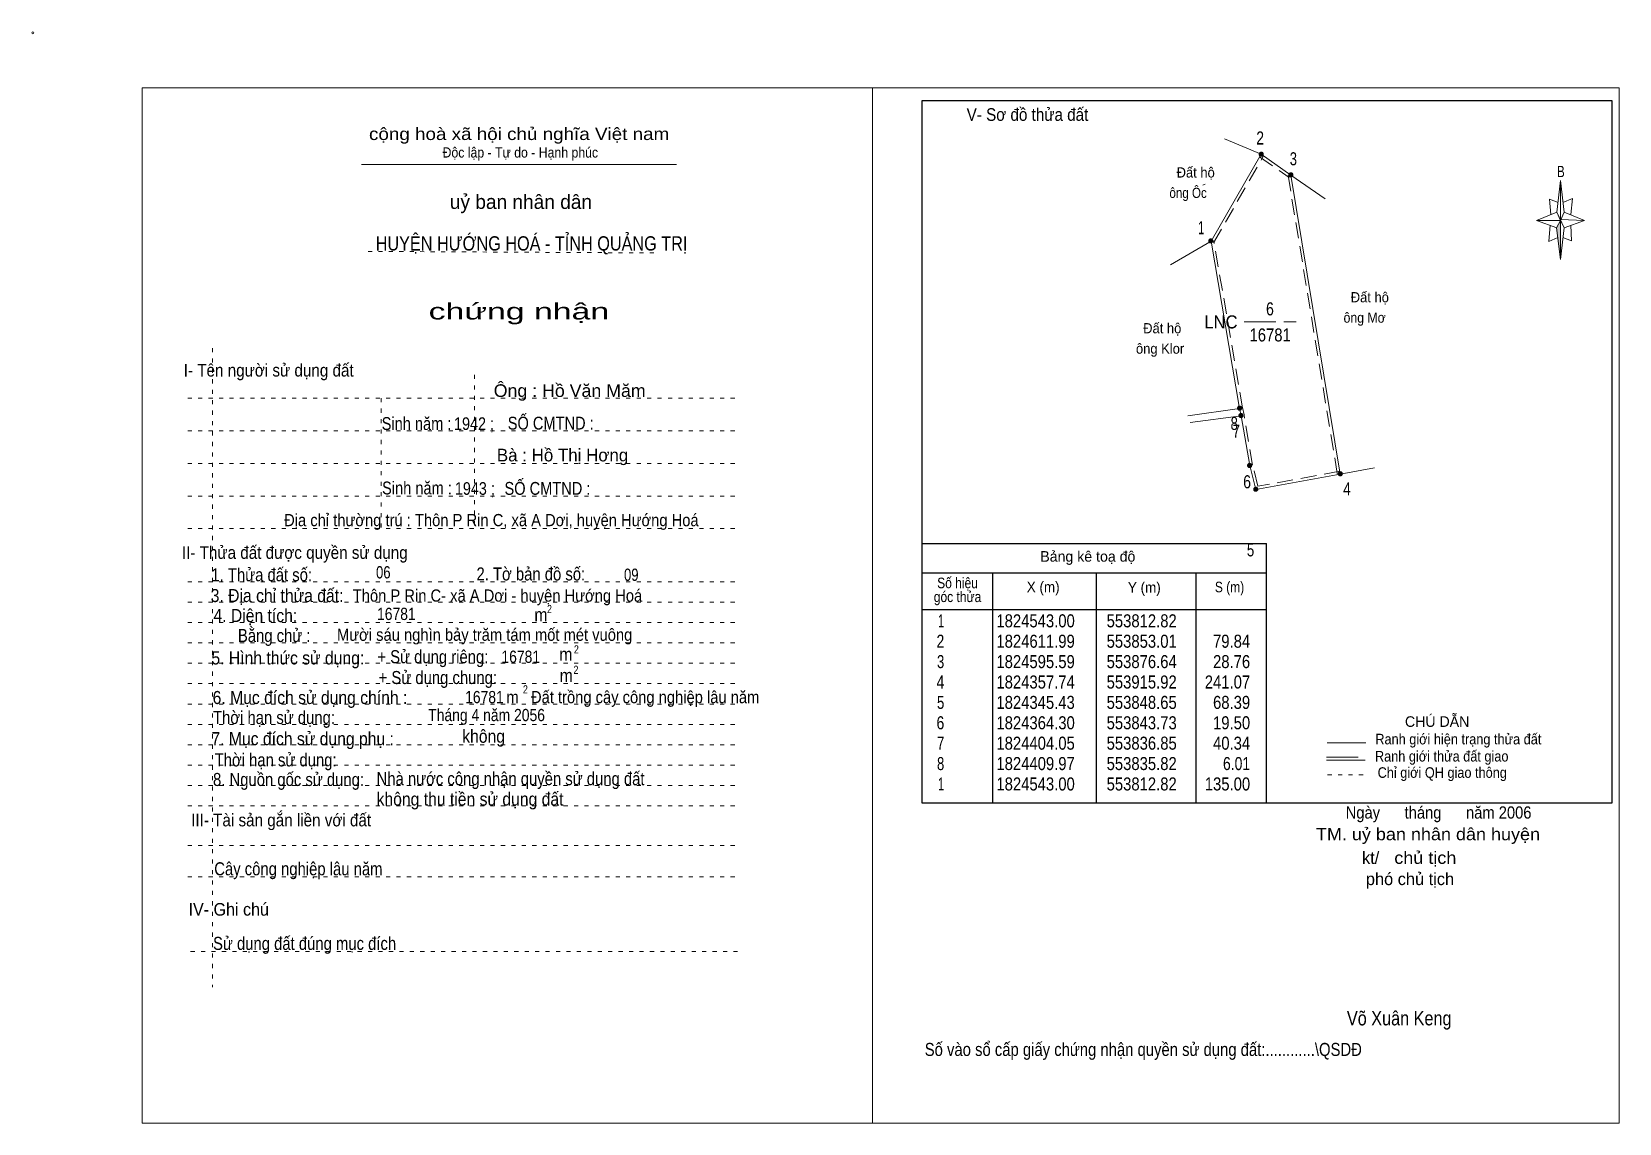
# Model space of a CAD drawing. Header units: centimetres. Extents: x -1.6 to 37.4, y -1.3 to 25.5.
import ezdxf
from ezdxf.enums import TextEntityAlignment as Align

# ---------------------------------------------------------------- set-up
doc = ezdxf.new("R2010")
doc.units = ezdxf.units.CM
doc.header["$LTSCALE"] = 0.13
for name, pattern in [('DOTTED', [1.5, 0.3, -1.2]), ('LONG_DASHED', [7.5, 6, -1.5]), ('MEDIUM_DASHED', [4.5, 3, -1.5])]:
    doc.linetypes.add(name, pattern=pattern)
for name, color, linetype, lineweight in [('1', 7, 'DOTTED', 13), ('10', 7, 'Continuous', 13), ('2', 7, 'Continuous', 25), ('3', 7, 'Continuous', 13), ('30', 7, 'Continuous', 13), ('32', 7, 'LONG_DASHED', 13), ('33', 7, 'LONG_DASHED', 13), ('35', 7, 'Continuous', 13)]:
    doc.layers.add(name, color=color, linetype=linetype, lineweight=lineweight)

msp = doc.modelspace()

# ---------------------------------------------------------------- hatches: boundary and pattern name
at = {"layer": '30'}
msp.add_hatch(color=256, dxfattribs=at).paths.add_polyline_path([(35.91, 20.87), (35.91, 19.91), (35.81, 20.69)])
at = {"layer": '32'}
for points in [[(28.6216, 22.4917, 1), (28.5216, 22.4917, 1)], [(29.3498, 21.9863, 1), (29.2498, 21.9863, 1)], [(27.3829, 20.3655, 1), (27.2829, 20.3655, 1)], [(28.0918, 16.2656, 1), (27.9918, 16.2656, 1)], [(28.1235, 16.0832, 1), (28.0235, 16.0832, 1)], [(28.3356, 14.8581, 1), (28.2356, 14.8581, 1)], [(30.5604, 14.6559, 1), (30.4604, 14.6559, 1)], [(28.4872, 14.2765, 1), (28.3872, 14.2765, 1)]]:
    msp.add_hatch(color=256, dxfattribs=at).paths.add_polyline_path(points)

# ---------------------------------------------------------------- linework, layer by layer
at = {"layer": '1', "linetype": 'Continuous'}
msp.add_line((6.51, 22.24), (14.23, 22.24), dxfattribs=at)
at = {"layer": '1'}
for p, q in [((6.67, 20.11), (13.82, 20.07)), ((2.86, 17.74), (2.86, 2.07)), ((9.28, 17.08), (9.28, 13.31)), ((2.25, 16.51), (15.75, 16.51)), ((6.99, 16.51), (6.99, 13.31)), ((2.25, 15.71), (15.75, 15.71)), ((2.25, 14.91), (15.75, 14.91)), ((2.25, 14.11), (15.75, 14.11)), ((2.25, 13.31), (15.75, 13.31)), ((2.25, 12.01), (15.75, 12.01)), ((2.25, 11.51), (15.75, 11.51)), ((2.25, 11.01), (15.75, 11.01)), ((2.25, 10.51), (15.75, 10.51)), ((2.25, 10.01), (15.75, 10.01)), ((2.25, 9.51), (15.75, 9.51)), ((2.25, 9.01), (15.75, 9.01)), ((2.25, 8.51), (15.75, 8.51)), ((2.25, 8.01), (15.75, 8.01)), ((2.25, 7.51), (15.75, 7.51)), ((2.25, 7.01), (15.75, 7.01)), ((2.25, 6.51), (15.75, 6.51)), ((2.25, 5.54), (15.75, 5.54)), ((2.25, 4.77), (15.75, 4.77)), ((2.32, 2.94), (15.82, 2.94))]:
    msp.add_line(p, q, dxfattribs=at)
at = {"layer": '10'}
for p, q in [((27.67, 22.87), (28.57, 22.49)), ((29.3, 21.98), (30.14, 21.4)), ((27.14, 21.73), (27.2, 21.76)), ((26.35, 19.78), (27.34, 20.36)), ((28.04, 16.26), (26.77, 16.08)), ((26.83, 15.91), (28.08, 16.08)), ((28.04, 16.26), (28.08, 16.08)), ((31.35, 14.8), (30.51, 14.65))]:
    msp.add_line(p, q, dxfattribs=at)
at = {"layer": '10', "linetype": 'MEDIUM_DASHED'}
for p, q in [((27.4, 20.32), (28.63, 22.45)), ((28.53, 22.43), (29.26, 21.92)), ((29.23, 21.97), (30.44, 14.64)), ((28.11, 16.27), (27.41, 20.37)), ((28.15, 16.1), (28.11, 16.28))]:
    msp.add_line(p, q, dxfattribs=at)
at = {"layer": '10'}
for points in [[(28.04, 16.26), (27.34, 20.36), (28.57, 22.49), (29.3, 21.98), (30.51, 14.65)], [(30.51, 14.65), (28.44, 14.27), (28.29, 14.86), (28.08, 16.08), (28.04, 16.26)]]:
    msp.add_lwpolyline(points, dxfattribs=at)
at = {"layer": '10', "linetype": 'MEDIUM_DASHED'}
msp.add_lwpolyline([(30.5, 14.72), (28.49, 14.35), (28.36, 14.87), (28.15, 16.09)], dxfattribs=at)
at = {"layer": '10'}
msp.add_circle((-1.55, 25.47), 0.025, dxfattribs=at)
at = {"layer": '2'}
for p, q in [((20.25, 12.95), (28.7, 12.95)), ((28.7, 6.59), (28.7, 12.95)), ((20.25, 12.23), (28.7, 12.23)), ((21.99, 6.59), (21.99, 12.23)), ((24.53, 10.89), (24.53, 12.23)), ((26.97, 12.23), (26.97, 6.59)), ((20.25, 11.33), (28.7, 11.33))]:
    msp.add_line(p, q, dxfattribs=at)
msp.add_lwpolyline([(37.18, 23.8), (20.25, 23.8), (20.25, 6.59), (37.18, 6.59)], close=True, dxfattribs=at)
msp.add_lwpolyline([(24.53, 6.59), (24.53, 10.39), (24.53, 10.89)], dxfattribs=at)
at = {"layer": '3'}
msp.add_line((19.04, 24.12), (19.04, -1.27), dxfattribs=at)
for points in [[(19.04, 24.12), (1.13, 24.12), (1.13, -1.27), (19.04, -1.27)], [(19.04, -1.27), (37.35, -1.27), (37.35, 24.12), (19.04, 24.12)]]:
    msp.add_lwpolyline(points, dxfattribs=at)
at = {"layer": '30'}
for p, q in [((35.82, 21.07), (35.91, 21.85)), ((36, 21.07), (36.5, 20.87)), ((35.82, 20.69), (35.32, 20.87)), ((36, 20.69), (35.91, 19.91)), ((36.16, 20.75), (36.18, 20.37)), ((36.18, 20.37), (35.97, 20.45))]:
    msp.add_line(p, q, dxfattribs=at)
for points in [[(35.91, 21.85), (36, 21.07), (35.91, 20.87)], [(35.91, 20.87), (35.32, 20.87), (35.82, 21.07), (36, 20.69), (36.5, 20.87), (35.91, 20.89)], [(35.91, 20.87), (35.91, 19.91), (35.81, 20.69)]]:
    msp.add_lwpolyline(points, close=True, dxfattribs=at)
for points in [[(35.97, 21.31), (36.2, 21.41), (36.16, 21.01)], [(35.91, 20.87), (35.82, 21.07), (35.32, 20.87)], [(35.85, 21.31), (35.64, 21.39), (35.67, 21.01)], [(35.66, 20.75), (35.62, 20.35), (35.84, 20.45)], [(35.91, 20.87), (36, 20.69), (36.5, 20.87)]]:
    msp.add_lwpolyline(points, dxfattribs=at)
at = {"layer": '32'}
for centre in [(28.5716, 22.4917), (29.2998, 21.9863), (27.3329, 20.3655), (28.0418, 16.2656), (28.0735, 16.0832), (28.2856, 14.8581), (30.5104, 14.6559), (28.4372, 14.2765)]:
    msp.add_circle(centre, 0.05, dxfattribs=at)
at = {"layer": '33'}
msp.add_line((28.15, 18.38), (29.43, 18.38), dxfattribs=at)
at = {"layer": '35'}
for p, q in [((30.19, 8.06), (31.14, 8.06)), ((30.17, 7.63), (31.12, 7.63))]:
    msp.add_line(p, q, dxfattribs=at)
at = {"layer": '35', "linetype": 'LONG_DASHED'}
msp.add_line((30.17, 7.71), (31.12, 7.71), dxfattribs=at)
at = {"layer": '35', "linetype": 'DOTTED'}
msp.add_line((30.2, 7.27), (31.19, 7.27), dxfattribs=at)

# ---------------------------------------------------------------- texts
at = {"layer": '1'}
for s, height, width, p in [('V- Sơ đồ thửa đất', 0.31, 0.9, (22.84, 23.31)), ('cộng hoà xã hội chủ nghĩa Việt nam', 0.3, 1.15, (10.375, 22.84)), ('Độc lập - Tự do - Hạnh phúc', 0.25, 0.9, (10.405, 22.41)), ('chứng nhận', 0.4, 1.55, (10.37, 18.44)), ('I- Tên người sử dụng đất', 0.31, 0.9, (4.235, 17.04)), ('II- Thửa đất được quyền sử dụng', 0.31, 0.9, (4.875, 12.57)), ('III- Tài sản gắn liền với đất', 0.31, 0.9, (4.54, 6.01)), ('IV- Ghi chú', 0.31, 0.95, (3.255, 3.82))]:
    msp.add_text(s, height=height, dxfattribs=dict(at, width=width)).set_placement(p, align=Align.CENTER)
msp.add_text('uỷ ban nhân dân', height=0.35, dxfattribs=at).set_placement((10.42, 21.15), align=Align.CENTER)
at = {"layer": '10'}
for s, width, p in [('  Đất hộ', 0.95, (26.32, 21.92)), ('ông Ôc', 0.85, (26.32, 21.42)), ('  Đất hộ', 0.95, (30.59, 18.86)), ('  Đất hộ', 0.95, (25.5, 18.1)), ('ông Mơ', 0.9, (30.59, 18.36)), ('ông Klor', 0.95, (25.5, 17.6))]:
    msp.add_text(s, height=0.25, dxfattribs=dict(at, width=width)).set_placement(p)
for s, height, width, p in [('Ông : Hồ Văn Măm', 0.31, 1.05, (11.615, 16.54)), ('Sinh năm :', 0.3149, 0.85, (7.86, 15.73)), ('1942 ;', 0.31, 0.85, (9.27, 15.73)), ('SỐ CMTND :', 0.3149, 0.85, (11.15, 15.74)), ('Sinh năm :', 0.3149, 0.85, (7.87, 14.15)), ('1943 ;', 0.31, 0.85, (9.29, 14.14)), ('SỐ CMTND :', 0.3149, 0.85, (11.07, 14.14)), ('Địa chỉ thường trú : Thôn P Rin C, xã A Dơi, huyện Hướng Hoá ', 0.3, 0.9, (9.745, 13.37)), ('06', 0.3, 0.8, (7.045, 12.09)), ('09', 0.3, 0.8, (13.125, 12.03)), ('Thôn P Rin C- xã A Dơi - huyện Hướng Hoá ', 0.3, 0.9, (9.895, 11.52)), ('16781', 0.3, 0.85, (7.365, 11.07)), ('Mười sáu nghìn bảy trăm tám mốt mét vuông ', 0.3, 0.9, (9.58, 10.56)), ('16781', 0.3, 0.85, (10.415, 10.02)), ('m   Đất trồng cây công nghiệp lâu năm ', 0.3, 0.9, (13.215, 9.03)), ('16781', 0.3, 0.85, (9.525, 9.03)), ('Tháng 4 năm 2056 ', 0.3, 0.85, (9.625, 8.59)), ('Ngày      tháng      năm 2006', 0.3, 0.9, (32.92, 6.2)), ('TM. uỷ ban nhân dân huyện', 0.3, 1.1, (32.66, 5.67)), ('chủ tịch', 0.3, 1.1, (32.595, 5.09)), ('Võ Xuân Keng ', 0.35, 0.85, (32.01, 1.13))]:
    msp.add_text(s, height=height, dxfattribs=dict(at, width=width)).set_placement(p, align=Align.CENTER)
for s, height, p in [('Bà : Hồ Thị Hơng', 0.31, (11.44, 14.96)), ('kt/ ', 0.3, (31.31, 5.09)), ('phó chủ tịch ', 0.3, (32.275, 4.57))]:
    msp.add_text(s, height=height, dxfattribs=at).set_placement(p, align=Align.CENTER)
at = {"layer": '2'}
for s, height, width, p in [('HUYỆN HƯỚNG HOÁ - TỈNH QUẢNG TRỊ', 0.35, 0.85, (10.68, 20.13)), ('Số hiệu', 0.2591, 0.85, (21.125, 11.85)), ('3. Địa chỉ thửa đất:', 0.32, 0.9, (4.44, 11.51)), ('góc thửa', 0.2591, 0.85, (21.125, 11.51)), ('X (m)', 0.2591, 0.95, (23.225, 11.75)), ('Y (m)', 0.2591, 0.95, (25.705, 11.74)), ('S (m)', 0.2591, 0.85, (27.795, 11.75)), ('Số vào sổ cấp giấy chứng nhận quyền sử dụng đất:............\\QSDĐ', 0.32, 0.85, (25.68, 0.38))]:
    msp.add_text(s, height=height, dxfattribs=dict(at, width=width)).set_placement(p, align=Align.CENTER)
msp.add_text('Bảng kê toạ độ', height=0.2591, dxfattribs=at).set_placement((24.32, 12.5), align=Align.CENTER)
for s, height, width, p in [('1. Thửa đất số:', 0.32, 0.85, (2.83, 12.02)), ('2. Tờ bản đồ số:', 0.32, 0.85, (9.33, 12.04)), ('4. Diện tích:', 0.32, 0.9, (2.88, 11.02)), ('m', 0.32, 0.9, (10.75, 11.04)), ('2', 0.2, 0.8, (11.06, 11.24)), ('Bằng chử :', 0.32, 0.85, (3.48, 10.53)), ('5. Hình thức sử dụng:', 0.32, 0.9, (2.83, 9.98)), ('+ Sử dụng riêng:', 0.32, 0.85, (6.9, 10.01)), ('m', 0.32, 0.9, (11.36, 10.07)), ('2', 0.2, 0.8, (11.72, 10.25)), ('+ Sử dụng chung:', 0.32, 0.85, (6.93, 9.5)), ('m', 0.32, 0.9, (11.37, 9.55)), ('2', 0.2, 0.8, (11.71, 9.75)), ('6. Mục đích sử dụng chính : ', 0.32, 0.9, (2.86, 9.01)), ('2', 0.2, 0.8, (10.47, 9.27)), ('Thời hạn sử dụng: ', 0.32, 0.85, (2.87, 8.52)), ('7. Mục đích sử dụng phụ : ', 0.32, 0.9, (2.83, 8)), ('không', 0.32, 0.9, (8.98, 8.06)), ('Thời hạn sử dụng: ', 0.32, 0.85, (2.91, 7.48)), ('8. Nguồn gốc sử dụng: ', 0.32, 0.85, (2.87, 7)), ('Nhà nước công nhận quyền sử dụng đất  ', 0.32, 0.85, (6.88, 7.02)), ('không thu tiền sử dụng đất', 0.32, 0.9, (6.88, 6.52)), ('Cây công nghiệp lâu năm', 0.32, 0.85, (2.9, 4.81)), ('Sử dụng đất đúng mục đích', 0.32, 0.85, (2.87, 2.98))]:
    msp.add_text(s, height=height, dxfattribs=dict(at, width=width)).set_placement(p)
at = {"layer": '30', "width": 0.75}
msp.add_text('B', height=0.2756, dxfattribs=at).set_placement((35.92, 21.93), align=Align.CENTER)
at = {"layer": '30'}
for s, width, p in [('1', 0.65, (20.8, 10.89)), ('1824543.00', 0.85, (24, 10.89)), ('553812.82', 0.85, (26.5, 10.89)), ('553812.82', 0.85, (26.5, 10.89)), ('2', 0.8, (20.8, 10.39)), ('1824611.99', 0.85, (24, 10.39)), ('553853.01', 0.85, (26.5, 10.39)), ('79.84', 0.85, (28.3, 10.39)), ('3', 0.75, (20.8, 9.89)), ('1824595.59', 0.85, (24, 9.89)), ('553876.64', 0.85, (26.5, 9.89)), ('28.76', 0.85, (28.3, 9.89)), ('4', 0.8, (20.8, 9.39)), ('1824357.74', 0.85, (24, 9.39)), ('553915.92', 0.85, (26.5, 9.39)), ('241.07', 0.85, (28.3, 9.39)), ('5', 0.75, (20.8, 8.89)), ('1824345.43', 0.85, (24, 8.89)), ('553848.65', 0.85, (26.5, 8.89)), ('68.39', 0.85, (28.3, 8.89)), ('6', 0.8, (20.8, 8.39)), ('1824364.30', 0.85, (24, 8.39)), ('553843.73', 0.85, (26.5, 8.39)), ('19.50', 0.85, (28.3, 8.39)), ('7', 0.75, (20.8, 7.89)), ('1824404.05', 0.85, (24, 7.89)), ('553836.85', 0.85, (26.5, 7.89)), ('40.34', 0.85, (28.3, 7.89)), ('8', 0.75, (20.8, 7.39)), ('1824409.97', 0.85, (24, 7.39)), ('553835.82', 0.85, (26.5, 7.39)), ('6.01', 0.8, (28.3, 7.39)), ('1', 0.65, (20.8, 6.89)), ('1824543.00', 0.85, (24, 6.89)), ('553812.82', 0.85, (26.5, 6.89)), ('135.00', 0.85, (28.3, 6.89))]:
    msp.add_text(s, height=0.32, dxfattribs=dict(at, width=width)).set_placement(p, align=Align.RIGHT)
at = {"layer": '32'}
for s, width, p in [('2', 0.8, (28.545, 22.73)), ('3', 0.75, (29.36, 22.22)), ('1', 0.65, (27.1, 20.53)), ('8', 0.75, (27.91, 15.73)), ('7', 0.75, (27.96, 15.54)), ('6', 0.8, (28.225, 14.3)), ('4', 0.8, (30.675, 14.13)), ('5', 0.75, (28.31, 12.63))]:
    msp.add_text(s, height=0.32, dxfattribs=dict(at, width=width)).set_placement(p, align=Align.CENTER)
at = {"layer": '33'}
for s, width, p in [('6', 0.8, (28.785, 18.54)), ('16781', 0.85, (28.79, 17.9))]:
    msp.add_text(s, height=0.32, dxfattribs=dict(at, width=width)).set_placement(p, align=Align.CENTER)
at = {"layer": '33', "width": 0.95}
msp.add_text('LNC', height=0.32, dxfattribs=at).set_placement((27.99, 18.22), align=Align.RIGHT)
at = {"layer": '35'}
msp.add_text('CHÚ DẪN', height=0.2591, dxfattribs=at).set_placement((32.885, 8.45), align=Align.CENTER)
at = {"layer": '35', "width": 0.9}
for s, p in [('Ranh giới hiện trạng thửa đất', (33.405, 8.02)), ('Ranh giới thửa đất giao ', (33.04, 7.6)), ('Chỉ giới QH giao thông', (33.01, 7.2))]:
    msp.add_text(s, height=0.2591, dxfattribs=at).set_placement(p, align=Align.CENTER)

doc.saveas('drawing.dxf')
